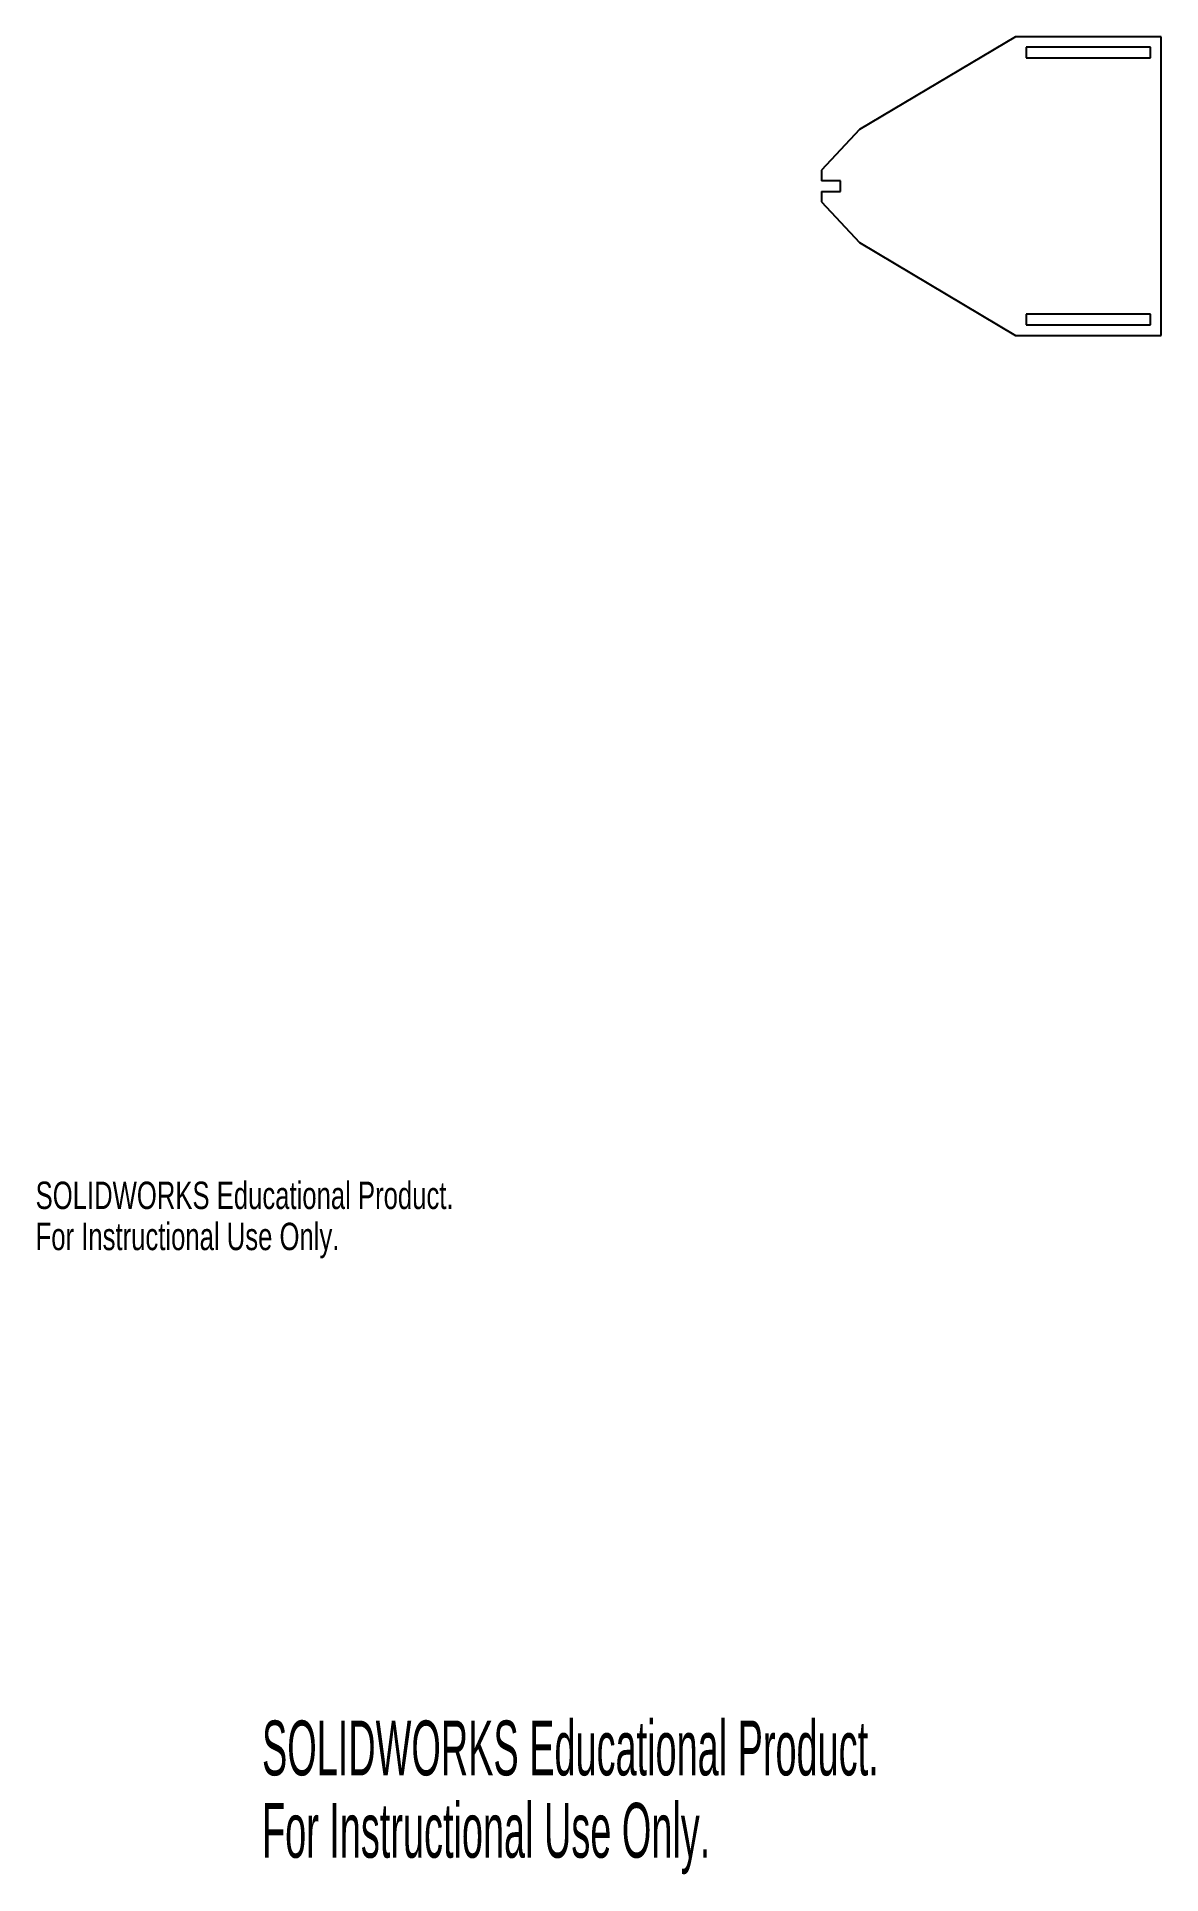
# Model space of a CAD drawing. Header units: millimetres. Extents: x 0 to 298, y -163 to 324.
import ezdxf

# ---------------------------------------------------------------- set-up
doc = ezdxf.new("R2010")
doc.units = ezdxf.units.MM
doc.layers.add('SLD-0_0', color=179, linetype='Continuous')
doc.styles.add('SLDTEXTSTYLE0', font='TXT', dxfattribs={"width": 0.515789})
doc.styles.add('SLDTEXTSTYLE1', font='TXT', dxfattribs={"width": 0.7})

# ---------------------------------------------------------------- blocks, each defined once
blk = doc.blocks.new('BODY')
at = {"layer": 'SLD-0_0', "color": 179, "linetype": 'Continuous', "lineweight": 25}
for p, q in [((51.4, 79.2), (10, 54.6)), ((90, 79.2), (51.4, 79.2)), ((90, 0), (90, 79.2)), ((87.2, 76.4), (54.2, 76.4)), ((54.2, 76.4), (54.2, 73.6)), ((54.2, 73.6), (87.2, 73.6)), ((87.2, 73.6), (87.2, 76.4)), ((10, 54.6), (0, 43.8)), ((0, 43.8), (0, 41)), ((5, 41), (0, 41)), ((5, 38.2), (5, 41)), ((0, 38.2), (0, 35.4)), ((0, 38.2), (5, 38.2)), ((0, 35.4), (10, 24.6)), ((10, 24.6), (51.4, 0)), ((87.2, 5.6), (54.2, 5.6)), ((54.2, 5.6), (54.2, 2.8)), ((87.2, 2.8), (87.2, 5.6)), ((51.4, 0), (90, 0)), ((54.2, 2.8), (87.2, 2.8))]:
    blk.add_line(p, q, dxfattribs=at)

msp = doc.modelspace()

# ---------------------------------------------------------------- block references
at = {"color": 7, "linetype": 'Continuous'}
msp.add_blockref('BODY', (208.3, 244.7), dxfattribs=at)

# ---------------------------------------------------------------- texts
at = {"color": 7, "linetype": 'Continuous', "char_height": 7.266, "attachment_point": 1, "style": 'SLDTEXTSTYLE1'}
for s, insert in [('SOLIDWORKS Educational Product.', (0, 20.27)), ('For Instructional Use Only.', (0, 9.37))]:
    msp.add_mtext(s, dxfattribs=dict(at, insert=insert))
at = {"layer": 'SLD-0_0', "color": 179, "char_height": 14.5493, "attachment_point": 1, "style": 'SLDTEXTSTYLE0'}
for s, insert in [('SOLIDWORKS Educational Product.', (60, -122.65)), ('For Instructional Use Only.', (60, -144.48))]:
    msp.add_mtext(s, dxfattribs=dict(at, insert=insert))

doc.saveas('drawing.dxf')
